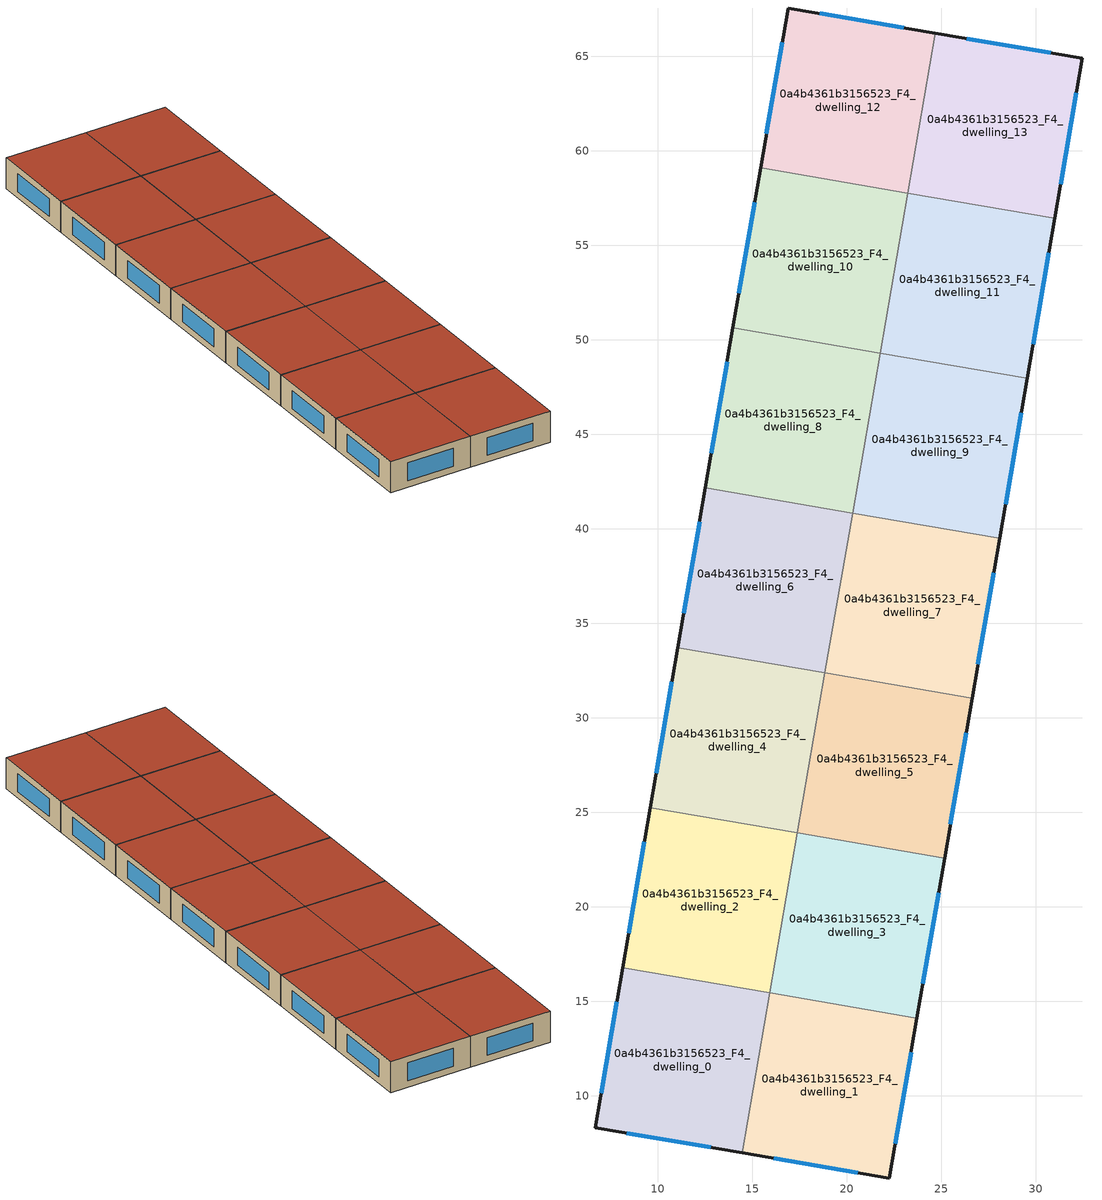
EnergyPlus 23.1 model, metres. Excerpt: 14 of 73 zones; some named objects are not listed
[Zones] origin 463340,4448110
0a4b4361b3156523_F4_dwelling_0
 floor to 0a4b4361b3156523_F3_dwelling_0 (EU_floor_Construction): 15.93,15.44 14.47,6.98 6.69,8.31 8.15,16.78 z12
 wall outside (EU_wall_Construction): 8.15,16.78 6.69,8.31 14.47,6.98 z12:15
 wall to 0a4b4361b3156523_F4_dwelling_1 (EU_wall_Construction): 14.47,6.98 15.93,15.44 z12:15
 wall to 0a4b4361b3156523_F4_dwelling_2 (EU_wall_Construction): 15.93,15.44 8.15,16.78 z12:15
 window (EU_Window_Construction): 8.36,8.02 12.81,7.26 / 7.84,14.97 7.01,10.12 z12.64:14.36
 roof outside (EU_roof_Construction): 14.47,6.98 15.93,15.44 8.15,16.78 6.69,8.31 z15
0a4b4361b3156523_F4_dwelling_1
 floor to 0a4b4361b3156523_F3_dwelling_1 (EU_floor_Construction): 23.72,14.1 22.27,5.64 14.47,6.98 15.93,15.44 z12
 wall outside (EU_wall_Construction): 14.47,6.98 22.27,5.64 23.72,14.1 z12:15
 wall to 0a4b4361b3156523_F4_dwelling_3 (EU_wall_Construction): 23.72,14.1 15.94,15.44 z12:15
 window (EU_Window_Construction): 16.14,6.69 20.6,5.93 / 22.58,7.45 23.41,12.29 z12.64:14.36
 roof outside (EU_roof_Construction): 22.27,5.64 23.72,14.1 15.93,15.44 14.47,6.98 z15
0a4b4361b3156523_F4_dwelling_10
 floor to 0a4b4361b3156523_F3_dwelling_10 (EU_floor_Construction): 23.23,57.77 21.78,49.3 13.99,50.64 15.45,59.11 z12
 wall outside (EU_wall_Construction): 15.45,59.11 13.99,50.64 z12:15
 wall to 0a4b4361b3156523_F4_dwelling_11 (EU_wall_Construction): 21.78,49.3 23.23,57.77 z12:15
 wall to 0a4b4361b3156523_F4_dwelling_8 (EU_wall_Construction): 13.99,50.64 21.78,49.3 z12:15
 wall to 0a4b4361b3156523_F4_dwelling_12 (EU_wall_Construction): 23.23,57.77 15.45,59.11 z12:15
 window (EU_Window_Construction): 15.14,57.29 14.3,52.46 z12.64:14.36
 roof outside (EU_roof_Construction): 21.78,49.3 23.23,57.77 15.45,59.11 13.99,50.64 z15
0a4b4361b3156523_F4_dwelling_11
 floor to 0a4b4361b3156523_F3_dwelling_11 (EU_floor_Construction): 31.02,56.42 29.56,47.96 21.78,49.3 23.23,57.77 z12
 wall outside (EU_wall_Construction): 29.56,47.96 31.02,56.42 z12:15
 wall to 0a4b4361b3156523_F4_dwelling_9 (EU_wall_Construction): 21.78,49.3 29.56,47.96 z12:15
 wall to 0a4b4361b3156523_F4_dwelling_13 (EU_wall_Construction): 31.02,56.42 23.24,57.77 z12:15
 window (EU_Window_Construction): 29.87,49.77 30.71,54.61 z12.64:14.36
 roof outside (EU_roof_Construction): 29.56,47.96 31.02,56.42 23.23,57.77 21.78,49.3 z15
0a4b4361b3156523_F4_dwelling_12
 floor to 0a4b4361b3156523_F3_dwelling_12 (EU_floor_Construction): 24.7,66.23 23.24,57.76 15.45,59.11 16.91,67.56 z12
 wall outside (EU_wall_Construction): 24.7,66.23 16.91,67.56 15.45,59.11 z12:15
 wall to 0a4b4361b3156523_F4_dwelling_13 (EU_wall_Construction): 23.24,57.76 24.7,66.23 z12:15
 window (EU_Window_Construction): 23.03,66.52 18.58,67.28 / 16.59,65.75 15.76,60.92 z12.64:14.36
 roof outside (EU_roof_Construction): 23.24,57.76 24.7,66.23 16.91,67.56 15.45,59.11 z15
0a4b4361b3156523_F4_dwelling_13
 floor to 0a4b4361b3156523_F3_dwelling_13 (EU_floor_Construction): 32.48,64.9 31.02,56.42 23.24,57.76 24.7,66.23 z12
 wall outside (EU_wall_Construction): 31.02,56.42 32.48,64.9 24.7,66.23 z12:15
 window (EU_Window_Construction): 30.81,65.18 26.37,65.95 / 31.33,58.24 32.17,63.08 z12.64:14.36
 roof outside (EU_roof_Construction): 31.02,56.42 32.48,64.9 24.7,66.23 23.24,57.76 z15
0a4b4361b3156523_F4_dwelling_2
 floor to 0a4b4361b3156523_F3_dwelling_2 (EU_floor_Construction): 17.4,23.91 15.94,15.44 8.15,16.78 9.61,25.25 z12
 wall outside (EU_wall_Construction): 9.61,25.25 8.15,16.78 z12:15
 wall to 0a4b4361b3156523_F4_dwelling_4 (EU_wall_Construction): 17.4,23.91 9.61,25.25 z12:15
 wall to 0a4b4361b3156523_F4_dwelling_3 (EU_wall_Construction): 15.94,15.44 17.4,23.91 z12:15
 window (EU_Window_Construction): 9.3,23.43 8.47,18.6 z12.64:14.36
 roof outside (EU_roof_Construction): 15.94,15.44 17.4,23.91 9.61,25.25 8.15,16.78 z15
0a4b4361b3156523_F4_dwelling_3
 floor to 0a4b4361b3156523_F3_dwelling_3 (EU_floor_Construction): 25.18,22.56 23.72,14.1 15.94,15.44 17.4,23.91 z12
 wall outside (EU_wall_Construction): 23.72,14.1 25.18,22.56 z12:15
 wall to 0a4b4361b3156523_F4_dwelling_5 (EU_wall_Construction): 25.18,22.56 17.4,23.91 z12:15
 window (EU_Window_Construction): 24.04,15.91 24.87,20.75 z12.64:14.36
 roof outside (EU_roof_Construction): 23.72,14.1 25.18,22.56 17.4,23.91 15.94,15.44 z15
0a4b4361b3156523_F4_dwelling_4
 floor to 0a4b4361b3156523_F3_dwelling_4 (EU_floor_Construction): 18.86,32.37 17.4,23.91 9.61,25.25 11.07,33.71 z12
 wall outside (EU_wall_Construction): 11.07,33.71 9.61,25.25 z12:15
 wall to 0a4b4361b3156523_F4_dwelling_6 (EU_wall_Construction): 18.86,32.37 11.07,33.71 z12:15
 wall to 0a4b4361b3156523_F4_dwelling_5 (EU_wall_Construction): 17.4,23.91 18.86,32.37 z12:15
 window (EU_Window_Construction): 10.76,31.9 9.93,27.06 z12.64:14.36
 roof outside (EU_roof_Construction): 17.4,23.91 18.86,32.37 11.07,33.71 9.61,25.25 z15
0a4b4361b3156523_F4_dwelling_5
 floor to 0a4b4361b3156523_F3_dwelling_5 (EU_floor_Construction): 26.64,31.03 25.18,22.56 17.4,23.91 18.86,32.37 z12
 wall outside (EU_wall_Construction): 25.18,22.56 26.64,31.03 z12:15
 wall to 0a4b4361b3156523_F4_dwelling_7 (EU_wall_Construction): 26.64,31.03 18.86,32.37 z12:15
 window (EU_Window_Construction): 25.5,24.38 26.33,29.21 z12.64:14.36
 roof outside (EU_roof_Construction): 25.18,22.56 26.64,31.03 18.86,32.37 17.4,23.91 z15
0a4b4361b3156523_F4_dwelling_6
 floor to 0a4b4361b3156523_F3_dwelling_6 (EU_floor_Construction): 20.32,40.84 18.86,32.37 11.07,33.71 12.53,42.18 z12
 wall outside (EU_wall_Construction): 12.53,42.18 11.07,33.71 z12:15
 wall to 0a4b4361b3156523_F4_dwelling_8 (EU_wall_Construction): 20.32,40.84 12.53,42.18 z12:15
 wall to 0a4b4361b3156523_F4_dwelling_7 (EU_wall_Construction): 18.86,32.37 20.32,40.84 z12:15
 window (EU_Window_Construction): 12.22,40.36 11.38,35.53 z12.64:14.36
 roof outside (EU_roof_Construction): 18.86,32.37 20.32,40.84 12.53,42.18 11.07,33.71 z15
0a4b4361b3156523_F4_dwelling_7
 floor to 0a4b4361b3156523_F3_dwelling_7 (EU_floor_Construction): 28.1,39.49 26.64,31.03 18.86,32.37 20.32,40.84 z12
 wall outside (EU_wall_Construction): 26.64,31.03 28.1,39.49 z12:15
 wall to 0a4b4361b3156523_F4_dwelling_9 (EU_wall_Construction): 28.1,39.49 20.32,40.84 z12:15
 window (EU_Window_Construction): 26.96,32.84 27.79,37.68 z12.64:14.36
 roof outside (EU_roof_Construction): 26.64,31.03 28.1,39.49 20.32,40.84 18.86,32.37 z15
0a4b4361b3156523_F4_dwelling_8
 floor to 0a4b4361b3156523_F3_dwelling_8 (EU_floor_Construction): 21.78,49.3 20.32,40.84 12.53,42.18 13.99,50.64 z12
 wall outside (EU_wall_Construction): 13.99,50.64 12.53,42.18 z12:15
 wall to 0a4b4361b3156523_F4_dwelling_9 (EU_wall_Construction): 20.32,40.84 21.78,49.3 z12:15
 window (EU_Window_Construction): 13.68,48.83 12.84,43.99 z12.64:14.36
 roof outside (EU_roof_Construction): 20.32,40.84 21.78,49.3 13.99,50.64 12.53,42.18 z15
0a4b4361b3156523_F4_dwelling_9
 floor to 0a4b4361b3156523_F3_dwelling_9 (EU_floor_Construction): 29.56,47.96 28.1,39.49 20.32,40.84 21.78,49.3 z12
 wall outside (EU_wall_Construction): 28.1,39.49 29.56,47.96 z12:15
 window (EU_Window_Construction): 28.41,41.31 29.25,46.15 z12.64:14.36
 roof outside (EU_roof_Construction): 28.1,39.49 29.56,47.96 21.78,49.3 20.32,40.84 z15
[Building]
EU S2 Campaign: North Axis=0; Terrain=City; Solar Distribution=FullExterior
[Site:Location]
Yerevan-Zvartnots.Intl.AP: Latitude=40.15; Longitude=44.383; Time Zone=4; Elevation=854
[SizingPeriod:WeatherFileDays]
AnnualSizingPeriod: Begin Month=1; Begin Day of Month=1; End Month=12; End Day of Month=31; Day of Week for Start Day=Monday; Use Weather File Daylight Saving Period=No; Use Weather File Rain and Snow Indicators=No
[MATERIAL]
EU_InternalMass_Material: Roughness=MediumRough; Thickness=0.1; Conductivity=1; Density=1800; Specific Heat=900; Thermal Absorptance=0.9; Solar Absorptance=0.7; Visible Absorptance=0.7
[MATERIAL:NOMASS] Roughness=MediumRough; Thermal Absorptance=0.9; Solar Absorptance=0.7; Visible Absorptance=0.7
Name | Thermal Resistance
EU_wall_NoMass | 1.05043
EU_roof_NoMass | 1.45357
EU_floor_NoMass | 0.478065
[WINDOWMATERIAL:SIMPLEGLAZINGSYSTEM]
EU_Window_SimpleGlazing: UFactor=2.5566; Solar Heat Gain Coefficient=0.75; Visible Transmittance=0.75
[CONSTRUCTION]
EU_wall_Construction: EU_wall_NoMass
EU_roof_Construction: EU_roof_NoMass
EU_floor_Construction: EU_floor_NoMass
EU_Window_Construction: EU_Window_SimpleGlazing
EU_InternalMass_Construction: EU_InternalMass_Material
[ZONE] Type=1; Multiplier=1; Ceiling Height=autocalculate; Floor Area=autocalculate; Part of Total Floor Area=Yes
Name | Volume
0a4b4361b3156523_F4_dwelling_0; 0a4b4361b3156523_F4_dwelling_13 | 203.576
0a4b4361b3156523_F4_dwelling_1; 0a4b4361b3156523_F4_dwelling_12; 0a4b4361b3156523_F4_dwelling_2; 0a4b4361b3156523_F4_dwelling_4; 0a4b4361b3156523_F4_dwelling_8 | 203.599
0a4b4361b3156523_F4_dwelling_10 | 203.6
0a4b4361b3156523_F4_dwelling_11; 0a4b4361b3156523_F4_dwelling_3; 0a4b4361b3156523_F4_dwelling_5; 0a4b4361b3156523_F4_dwelling_9 | 203.574
0a4b4361b3156523_F4_dwelling_6 | 203.623
0a4b4361b3156523_F4_dwelling_7 | 203.598
[INTERNALMASS] Construction=EU_InternalMass_Construction
Name | Zone or ZoneList | Surface Area
0a4b4361b3156523_F4_dwelling_0_EU_InternalMass | 0a4b4361b3156523_F4_dwelling_0 | 67.8603
0a4b4361b3156523_F4_dwelling_1_EU_InternalMass | 0a4b4361b3156523_F4_dwelling_1 | 67.868
0a4b4361b3156523_F4_dwelling_2_EU_InternalMass | 0a4b4361b3156523_F4_dwelling_2 | 67.8689
0a4b4361b3156523_F4_dwelling_3_EU_InternalMass | 0a4b4361b3156523_F4_dwelling_3 | 67.8598
0a4b4361b3156523_F4_dwelling_4_EU_InternalMass | 0a4b4361b3156523_F4_dwelling_4 | 67.8689
0a4b4361b3156523_F4_dwelling_5_EU_InternalMass | 0a4b4361b3156523_F4_dwelling_5 | 67.8598
0a4b4361b3156523_F4_dwelling_6_EU_InternalMass | 0a4b4361b3156523_F4_dwelling_6 | 67.8756
0a4b4361b3156523_F4_dwelling_7_EU_InternalMass | 0a4b4361b3156523_F4_dwelling_7 | 67.8679
0a4b4361b3156523_F4_dwelling_8_EU_InternalMass | 0a4b4361b3156523_F4_dwelling_8 | 67.8682
0a4b4361b3156523_F4_dwelling_9_EU_InternalMass | 0a4b4361b3156523_F4_dwelling_9 | 67.8605
0a4b4361b3156523_F4_dwelling_10_EU_InternalMass | 0a4b4361b3156523_F4_dwelling_10 | 67.8682
0a4b4361b3156523_F4_dwelling_11_EU_InternalMass | 0a4b4361b3156523_F4_dwelling_11 | 67.8605
0a4b4361b3156523_F4_dwelling_12_EU_InternalMass | 0a4b4361b3156523_F4_dwelling_12 | 67.868
0a4b4361b3156523_F4_dwelling_13_EU_InternalMass | 0a4b4361b3156523_F4_dwelling_13 | 67.8603
[OTHEREQUIPMENT] Fuel Type=Electricity; Design Level Calculation Method=Watts/Area; Power per Zone Floor Area=1; Fraction Latent=0; Fraction Radiant=0; Fraction Lost=0; Carbon Dioxide Generation Rate=0; EndUse Subcategory=EU_Step8_InternalGains
Name | Zone or ZoneList or Space or SpaceList | Schedule
EU_Step8_InternalGain_0a4b4361b3156523_F4_dwelling_0_f000 | 0a4b4361b3156523_F4_dwelling_0 | EU_Step8_GainSchedule_0a4b4361b3156523_F4_dwelling_0_f000
EU_Step8_InternalGain_0a4b4361b3156523_F4_dwelling_1_f000 | 0a4b4361b3156523_F4_dwelling_1 | EU_Step8_GainSchedule_0a4b4361b3156523_F4_dwelling_1_f000
EU_Step8_InternalGain_0a4b4361b3156523_F4_dwelling_2_f000 | 0a4b4361b3156523_F4_dwelling_2 | EU_Step8_GainSchedule_0a4b4361b3156523_F4_dwelling_2_f000
EU_Step8_InternalGain_0a4b4361b3156523_F4_dwelling_3_f000 | 0a4b4361b3156523_F4_dwelling_3 | EU_Step8_GainSchedule_0a4b4361b3156523_F4_dwelling_3_f000
EU_Step8_InternalGain_0a4b4361b3156523_F4_dwelling_4_f000 | 0a4b4361b3156523_F4_dwelling_4 | EU_Step8_GainSchedule_0a4b4361b3156523_F4_dwelling_4_f000
EU_Step8_InternalGain_0a4b4361b3156523_F4_dwelling_5_f000 | 0a4b4361b3156523_F4_dwelling_5 | EU_Step8_GainSchedule_0a4b4361b3156523_F4_dwelling_5_f000
EU_Step8_InternalGain_0a4b4361b3156523_F4_dwelling_6_f000 | 0a4b4361b3156523_F4_dwelling_6 | EU_Step8_GainSchedule_0a4b4361b3156523_F4_dwelling_6_f000
EU_Step8_InternalGain_0a4b4361b3156523_F4_dwelling_7_f000 | 0a4b4361b3156523_F4_dwelling_7 | EU_Step8_GainSchedule_0a4b4361b3156523_F4_dwelling_7_f000
EU_Step8_InternalGain_0a4b4361b3156523_F4_dwelling_8_f000 | 0a4b4361b3156523_F4_dwelling_8 | EU_Step8_GainSchedule_0a4b4361b3156523_F4_dwelling_8_f000
EU_Step8_InternalGain_0a4b4361b3156523_F4_dwelling_9_f000 | 0a4b4361b3156523_F4_dwelling_9 | EU_Step8_GainSchedule_0a4b4361b3156523_F4_dwelling_9_f000
EU_Step8_InternalGain_0a4b4361b3156523_F4_dwelling_10_f000 | 0a4b4361b3156523_F4_dwelling_10 | EU_Step8_GainSchedule_0a4b4361b3156523_F4_dwelling_10_f000
EU_Step8_InternalGain_0a4b4361b3156523_F4_dwelling_11_f000 | 0a4b4361b3156523_F4_dwelling_11 | EU_Step8_GainSchedule_0a4b4361b3156523_F4_dwelling_11_f000
EU_Step8_InternalGain_0a4b4361b3156523_F4_dwelling_12_f000 | 0a4b4361b3156523_F4_dwelling_12 | EU_Step8_GainSchedule_0a4b4361b3156523_F4_dwelling_12_f000
EU_Step8_InternalGain_0a4b4361b3156523_F4_dwelling_13_f000 | 0a4b4361b3156523_F4_dwelling_13 | EU_Step8_GainSchedule_0a4b4361b3156523_F4_dwelling_13_f000
[ZONEVENTILATION:DESIGNFLOWRATE] Schedule=EU_AlwaysOn; Design Flow Rate Calculation Method=AirChanges/Hour; Air Changes per Hour=0.557805; Ventilation Type=Natural; Fan Pressure Rise=0; Fan Total Efficiency=1; Constant Term Coefficient=1; Temperature Term Coefficient=0; Velocity Term Coefficient=0; Velocity Squared Term Coefficient=0; Minimum Indoor Temperature=-100; Maximum Indoor Temperature=100; Delta Temperature=-100; Minimum Outdoor Temperature=-100; Maximum Outdoor Temperature=100; Maximum Wind Speed=40
Name | Zone or ZoneList or Space or SpaceList
EU_ConstantAir_0a4b4361b3156523_F4_dwelling_0 | 0a4b4361b3156523_F4_dwelling_0
EU_ConstantAir_0a4b4361b3156523_F4_dwelling_1 | 0a4b4361b3156523_F4_dwelling_1
EU_ConstantAir_0a4b4361b3156523_F4_dwelling_2 | 0a4b4361b3156523_F4_dwelling_2
EU_ConstantAir_0a4b4361b3156523_F4_dwelling_3 | 0a4b4361b3156523_F4_dwelling_3
EU_ConstantAir_0a4b4361b3156523_F4_dwelling_4 | 0a4b4361b3156523_F4_dwelling_4
EU_ConstantAir_0a4b4361b3156523_F4_dwelling_5 | 0a4b4361b3156523_F4_dwelling_5
EU_ConstantAir_0a4b4361b3156523_F4_dwelling_6 | 0a4b4361b3156523_F4_dwelling_6
EU_ConstantAir_0a4b4361b3156523_F4_dwelling_7 | 0a4b4361b3156523_F4_dwelling_7
EU_ConstantAir_0a4b4361b3156523_F4_dwelling_8 | 0a4b4361b3156523_F4_dwelling_8
EU_ConstantAir_0a4b4361b3156523_F4_dwelling_9 | 0a4b4361b3156523_F4_dwelling_9
EU_ConstantAir_0a4b4361b3156523_F4_dwelling_10 | 0a4b4361b3156523_F4_dwelling_10
EU_ConstantAir_0a4b4361b3156523_F4_dwelling_11 | 0a4b4361b3156523_F4_dwelling_11
EU_ConstantAir_0a4b4361b3156523_F4_dwelling_12 | 0a4b4361b3156523_F4_dwelling_12
EU_ConstantAir_0a4b4361b3156523_F4_dwelling_13 | 0a4b4361b3156523_F4_dwelling_13
[HVACTEMPLATE:ZONE:IDEALLOADSAIRSYSTEM] System Availability Schedule=EU_AlwaysOn; Maximum Heating Supply Air Temperature=50; Minimum Cooling Supply Air Temperature=13; Maximum Heating Supply Air Humidity Ratio=0.0156; Minimum Cooling Supply Air Humidity Ratio=0.0077; Heating Limit=NoLimit; Cooling Limit=NoLimit; Heating Availability Schedule=EU_AlwaysOn; Cooling Availability Schedule=EU_CoolingOff; Dehumidification Control Type=ConstantSensibleHeatRatio; Cooling Sensible Heat Ratio=0.7; Dehumidification Setpoint=60; Humidification Control Type=None; Humidification Setpoint=30; Outdoor Air Method=None; Outdoor Air Flow Rate per Person=0.00944; Outdoor Air Flow Rate per Zone Floor Area=0; Outdoor Air Flow Rate per Zone=0; Demand Controlled Ventilation Type=None; Outdoor Air Economizer Type=NoEconomizer; Heat Recovery Type=None; Sensible Heat Recovery Effectiveness=0.7; Latent Heat Recovery Effectiveness=0.65
Name | Template Thermostat
0a4b4361b3156523_F4_dwelling_0 | EU_HeatOnly_0a4b4361b3156523_F4_dwelling_0
0a4b4361b3156523_F4_dwelling_1 | EU_HeatOnly_0a4b4361b3156523_F4_dwelling_1
0a4b4361b3156523_F4_dwelling_2 | EU_HeatOnly_0a4b4361b3156523_F4_dwelling_2
0a4b4361b3156523_F4_dwelling_3 | EU_HeatOnly_0a4b4361b3156523_F4_dwelling_3
0a4b4361b3156523_F4_dwelling_4 | EU_HeatOnly_0a4b4361b3156523_F4_dwelling_4
0a4b4361b3156523_F4_dwelling_5 | EU_HeatOnly_0a4b4361b3156523_F4_dwelling_5
0a4b4361b3156523_F4_dwelling_6 | EU_HeatOnly_0a4b4361b3156523_F4_dwelling_6
0a4b4361b3156523_F4_dwelling_7 | EU_HeatOnly_0a4b4361b3156523_F4_dwelling_7
0a4b4361b3156523_F4_dwelling_8 | EU_HeatOnly_0a4b4361b3156523_F4_dwelling_8
0a4b4361b3156523_F4_dwelling_9 | EU_HeatOnly_0a4b4361b3156523_F4_dwelling_9
0a4b4361b3156523_F4_dwelling_10 | EU_HeatOnly_0a4b4361b3156523_F4_dwelling_10
0a4b4361b3156523_F4_dwelling_11 | EU_HeatOnly_0a4b4361b3156523_F4_dwelling_11
0a4b4361b3156523_F4_dwelling_12 | EU_HeatOnly_0a4b4361b3156523_F4_dwelling_12
0a4b4361b3156523_F4_dwelling_13 | EU_HeatOnly_0a4b4361b3156523_F4_dwelling_13
[SIZING:ZONE] Zone Cooling Design Supply Air Temperature Input Method=SupplyAirTemperature; Zone Cooling Design Supply Air Temperature=13; Zone Heating Design Supply Air Temperature Input Method=SupplyAirTemperature; Zone Heating Design Supply Air Temperature=50; Zone Cooling Design Supply Air Humidity Ratio=0.008; Zone Heating Design Supply Air Humidity Ratio=0.008; Cooling Design Air Flow Method=DesignDay; Cooling Design Air Flow Rate=0; Cooling Minimum Air Flow per Zone Floor Area=0.000762; Cooling Minimum Air Flow=0; Cooling Minimum Air Flow Fraction=0.2; Heating Design Air Flow Method=DesignDay; Heating Design Air Flow Rate=0; Heating Maximum Air Flow per Zone Floor Area=0.002032; Heating Maximum Air Flow=0.141576; Heating Maximum Air Flow Fraction=0.3; Account for Dedicated Outdoor Air System=No; Dedicated Outdoor Air System Control Strategy=NeutralSupplyAir; Dedicated Outdoor Air Low Setpoint Temperature for Design=autosize; Dedicated Outdoor Air High Setpoint Temperature for Design=autosize; Zone Load Sizing Method=Sensible Load Only No Latent Load; Zone Latent Cooling Design Supply Air Humidity Ratio Input Method=HumidityRatioDifference; Zone Cooling Design Supply Air Humidity Ratio Difference=0.005; Zone Latent Heating Design Supply Air Humidity Ratio Input Method=HumidityRatioDifference; Zone Humidification Design Supply Air Humidity Ratio Difference=0.005
0a4b4361b3156523_F4_dwelling_0; 0a4b4361b3156523_F4_dwelling_1; 0a4b4361b3156523_F4_dwelling_2; 0a4b4361b3156523_F4_dwelling_3; 0a4b4361b3156523_F4_dwelling_4; 0a4b4361b3156523_F4_dwelling_5; 0a4b4361b3156523_F4_dwelling_6; 0a4b4361b3156523_F4_dwelling_7; 0a4b4361b3156523_F4_dwelling_8; 0a4b4361b3156523_F4_dwelling_9; 0a4b4361b3156523_F4_dwelling_10; 0a4b4361b3156523_F4_dwelling_11; 0a4b4361b3156523_F4_dwelling_12; 0a4b4361b3156523_F4_dwelling_13
[SCHEDULE:CONSTANT]
Name | Hourly Value
EU_AlwaysOn | 1
EU_CoolingOff | 0
[SCHEDULE:FILE] Column Number=1; Rows to Skip at Top=0; Number of Hours of Data=8760; Column Separator=Comma; Interpolate to Timestep=No; Minutes per Item=60; Adjust Schedule for Daylight Savings=Yes
Name | File
EU_Step8_GainSchedule_0a4b4361b3156523_F4_dwelling_0_f000 | ../../schedules/0a4b4361b3156523/0a4b4361b3156523_F4_dwelling_0_f000_gain.csv
EU_Step8_GainSchedule_0a4b4361b3156523_F4_dwelling_1_f000 | ../../schedules/0a4b4361b3156523/0a4b4361b3156523_F4_dwelling_1_f000_gain.csv
EU_Step8_GainSchedule_0a4b4361b3156523_F4_dwelling_2_f000 | ../../schedules/0a4b4361b3156523/0a4b4361b3156523_F4_dwelling_2_f000_gain.csv
EU_Step8_GainSchedule_0a4b4361b3156523_F4_dwelling_3_f000 | ../../schedules/0a4b4361b3156523/0a4b4361b3156523_F4_dwelling_3_f000_gain.csv
EU_Step8_GainSchedule_0a4b4361b3156523_F4_dwelling_4_f000 | ../../schedules/0a4b4361b3156523/0a4b4361b3156523_F4_dwelling_4_f000_gain.csv
EU_Step8_GainSchedule_0a4b4361b3156523_F4_dwelling_5_f000 | ../../schedules/0a4b4361b3156523/0a4b4361b3156523_F4_dwelling_5_f000_gain.csv
EU_Step8_GainSchedule_0a4b4361b3156523_F4_dwelling_6_f000 | ../../schedules/0a4b4361b3156523/0a4b4361b3156523_F4_dwelling_6_f000_gain.csv
EU_Step8_GainSchedule_0a4b4361b3156523_F4_dwelling_7_f000 | ../../schedules/0a4b4361b3156523/0a4b4361b3156523_F4_dwelling_7_f000_gain.csv
EU_Step8_GainSchedule_0a4b4361b3156523_F4_dwelling_8_f000 | ../../schedules/0a4b4361b3156523/0a4b4361b3156523_F4_dwelling_8_f000_gain.csv
EU_Step8_GainSchedule_0a4b4361b3156523_F4_dwelling_9_f000 | ../../schedules/0a4b4361b3156523/0a4b4361b3156523_F4_dwelling_9_f000_gain.csv
EU_Step8_GainSchedule_0a4b4361b3156523_F4_dwelling_10_f000 | ../../schedules/0a4b4361b3156523/0a4b4361b3156523_F4_dwelling_10_f000_gain.csv
EU_Step8_GainSchedule_0a4b4361b3156523_F4_dwelling_11_f000 | ../../schedules/0a4b4361b3156523/0a4b4361b3156523_F4_dwelling_11_f000_gain.csv
EU_Step8_GainSchedule_0a4b4361b3156523_F4_dwelling_12_f000 | ../../schedules/0a4b4361b3156523/0a4b4361b3156523_F4_dwelling_12_f000_gain.csv
EU_Step8_GainSchedule_0a4b4361b3156523_F4_dwelling_13_f000 | ../../schedules/0a4b4361b3156523/0a4b4361b3156523_F4_dwelling_13_f000_gain.csv
